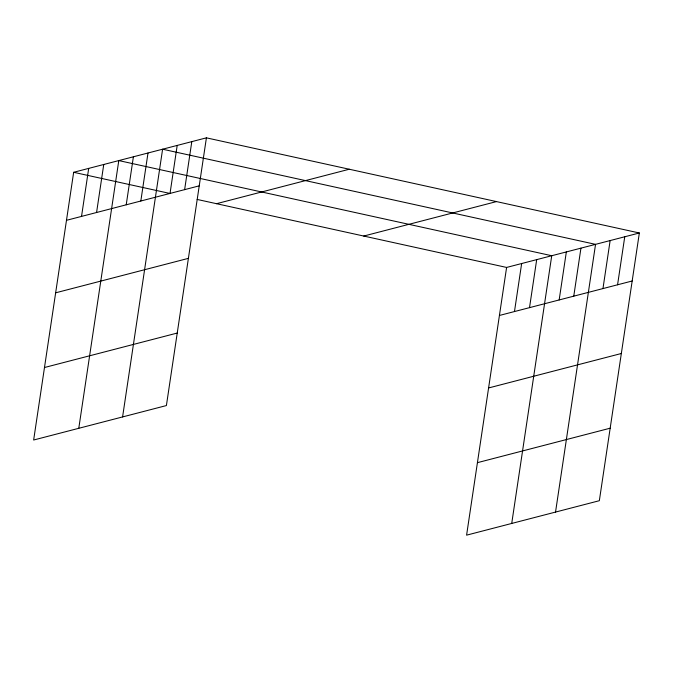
<?xml version="1.0" encoding="UTF-8"?>
<svg xmlns="http://www.w3.org/2000/svg" width="673" height="673" viewBox="0 0 673 673"><rect width="100%" height="100%" fill="white"/><g stroke="black" fill="none" stroke-linecap="round" stroke-linejoin="round"><path stroke-width="1.01" d="M206.409 137.839L73.66 172.296L33.65 440.016L166.399 405.558L206.409 137.839L639.35 232.984L599.34 500.704L466.591 535.161L506.601 267.442L639.35 232.984M81.534 216.403L88.701 168.393M96.576 212.5L103.751 164.49M78.783 428.297L118.793 160.578L551.734 255.723L511.724 523.443M126.221 204.802L133.397 156.792M140.825 201.017L148.001 152.998M122.587 416.932L162.605 149.213L595.546 244.358L555.536 512.077M170.025 193.429L177.201 145.418M184.629 189.643L191.805 141.624M514.475 311.549L521.651 263.538M529.516 307.645L536.692 259.635M559.162 299.948L566.338 251.938M573.766 296.162L580.942 248.144M602.966 288.574L610.142 240.564M617.57 284.788L624.746 236.778M66.484 220.315L199.233 185.849M216.529 203.692L349.279 169.234M55.649 292.814L188.398 258.356M363.731 236.046L496.481 201.589M44.485 367.517L177.235 333.051M499.425 315.46L632.174 280.994M488.59 387.959L621.339 353.502M477.426 462.662L610.175 428.196M73.66 172.296L169.588 193.378M197.139 199.435L506.601 267.442"/></g></svg>
